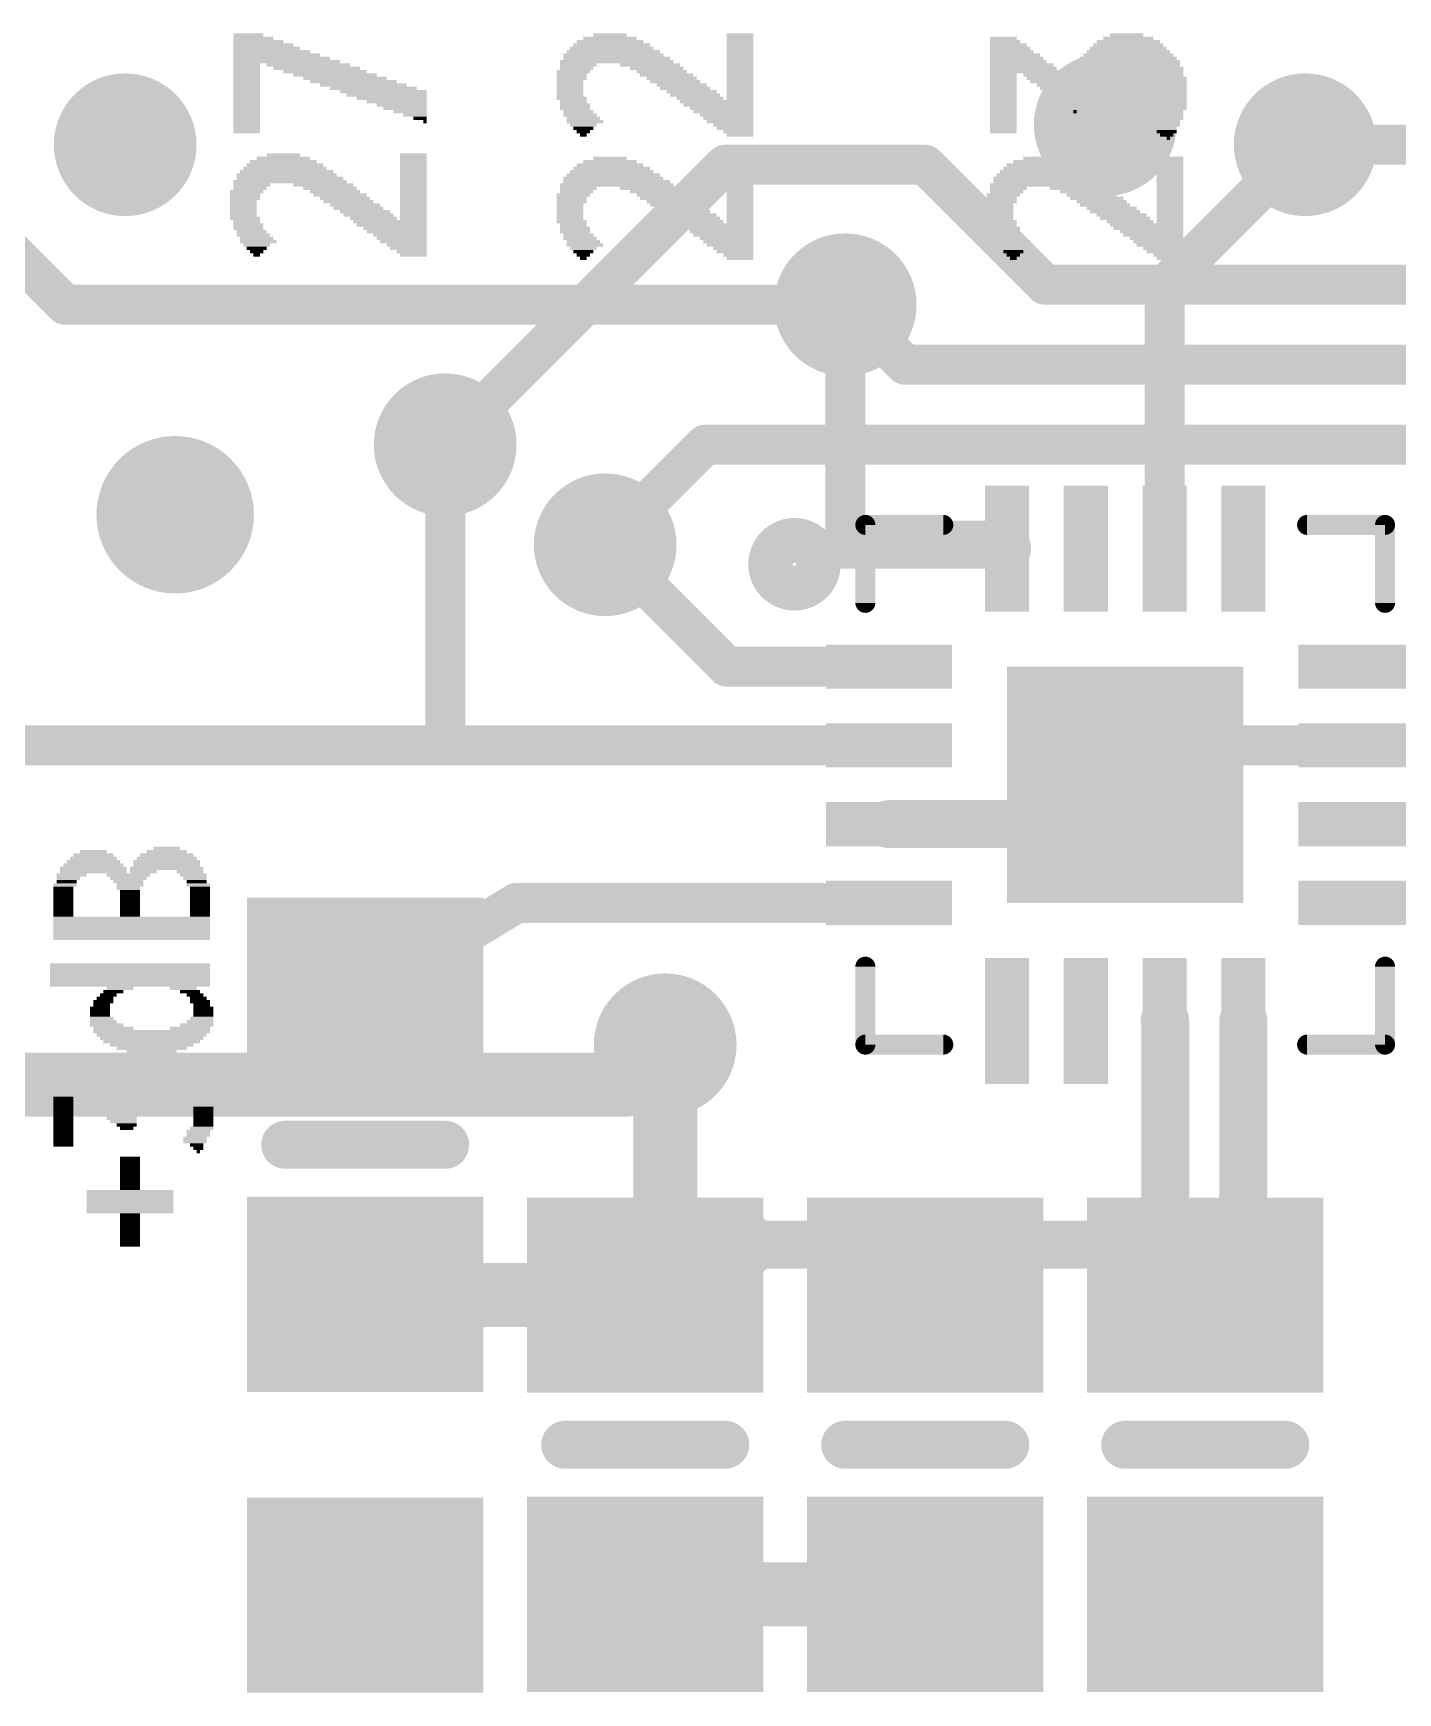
# Model space of a CAD drawing. Extents: x -11 to 71.5, y -12.5 to 39.9.
# Drawn here: x 18.47 to 27.13, y 9.47 to 20.01 of the extents above; entities that cross this region are included whole.
import ezdxf

# ---------------------------------------------------------------- set-up
doc = ezdxf.new("R2010")
doc.units = 0
for name, color, linetype in [('1', 12, 'CONTINUOUS'), ('16', 132, 'CONTINUOUS'), ('18', 110, 'CONTINUOUS'), ('21', 40, 'CONTINUOUS')]:
    doc.layers.add(name, color=color, linetype=linetype)

# ---------------------------------------------------------------- blocks, each defined once
blk = doc.blocks.new('RECT')
blk.add_solid([(-0.5, -0.5), (0.5, -0.5), (-0.5, 0.5), (0.5, 0.5)])
blk = doc.blocks.new('PIE')
at = {"const_width": 0.5}
blk.add_lwpolyline([(0, -0.25, 1), (0, 0.25, 1), (0, -0.25)], format="xyb", dxfattribs=at)
blk = doc.blocks.new('ROUNDV')
at = {"const_width": 0.5}
blk.add_lwpolyline([(0, -0.25, 1), (0, 0.25, 1), (0, -0.25)], format="xyb", dxfattribs=at)

msp = doc.modelspace()

# ---------------------------------------------------------------- linework, layer by layer
at = {"layer": '1'}
for points, const_width in [([(17.526, 19.431), (18.669, 18.288)], 0.254), ([(25.65, 18.411), (26.543, 19.304)], 0.254), ([(25.65, 16.74), (25.65, 18.411)], 0.254), ([(18.669, 18.288), (23.622, 18.288)], 0.254), ([(23.622, 18.288), (23.622, 16.764)], 0.254), ([(21.082, 17.399), (21.082, 15.49)], 0.254), ([(22.872, 15.99), (22.098, 16.764)], 0.254), ([(23.622, 16.764), (24.626, 16.764)], 0.3048), ([(24.626, 16.764), (24.65, 16.74)], 0.3048), ([(23.9, 15.99), (22.872, 15.99)], 0.254), ([(16.633, 15.49), (21.082, 15.49)], 0.254), ([(21.082, 15.49), (23.9, 15.49)], 0.254), ([(25.65, 15.49), (25.4, 15.24)], 0.254), ([(26.9, 15.49), (25.65, 15.49)], 0.254), ([(25.4, 14.99), (25.4, 15.24)], 0.3048), ([(23.9, 14.99), (25.4, 14.99)], 0.3048), ([(26.9, 14.99), (29.587, 14.99)], 0.254), ([(21.536, 14.49), (20.574, 13.904)], 0.254), ([(23.9, 14.49), (21.536, 14.49)], 0.254), ([(26.9, 14.49), (27.801, 14.49)], 0.254), ([(25.654, 13.74), (25.65, 13.74)], 0.3048), ([(25.654, 12.319), (25.654, 13.74)], 0.3048), ([(26.15, 13.74), (26.15, 12.319)], 0.3048), ([(22.479, 12.126), (22.479, 13.589)], 0.4064), ([(22.987, 12.319), (22.667, 11.999)], 0.4064), ([(24.384, 12.319), (22.987, 12.319)], 0.3048), ([(25.654, 12.319), (24.384, 12.319)], 0.3048), ([(24.384, 12.253), (24.384, 12.319)], 0.254), ([(25.908, 12.319), (25.654, 12.319)], 0.3048), ([(26.15, 12.319), (25.908, 12.319)], 0.3048), ([(25.908, 11.999), (25.908, 12.319)], 0.254), ([(24.13, 11.999), (24.384, 12.253)], 0.254), ([(22.352, 11.999), (22.479, 12.126)], 0.4064), ([(20.574, 12.004), (20.579, 11.999)], 0.4064), ([(20.579, 11.999), (22.352, 11.999)], 0.4064), ([(20.574, 12.004), (20.513, 12.065)], 0.254), ([(22.667, 11.999), (22.352, 11.999)], 0.4064), ([(22.601, 10.099), (24.13, 10.099)], 0.4064)]:
    msp.add_lwpolyline(points, dxfattribs=dict(at, const_width=const_width))
for points, const_width in [([(26.5879, 19.2591, 1), (26.4981, 19.3489)], 0.127), ([(25.7135, 18.411, 1), (25.5865, 18.411)], 0.127), ([(25.6051, 18.4559, 1), (25.6949, 18.3661)], 0.127), ([(18.669, 18.3515, 1), (18.669, 18.2245)], 0.127), ([(18.6241, 18.2431, 1), (18.7139, 18.3329)], 0.127), ([(23.6855, 18.288, 1), (23.5585, 18.288)], 0.127), ([(23.622, 18.2245, 1), (23.622, 18.3515)], 0.127), ([(21.1455, 17.399, 1), (21.0185, 17.399)], 0.127), ([(22.1429, 16.8089, 1), (22.0531, 16.7191)], 0.127), ([(23.622, 16.8402, 1), (23.622, 16.6878)], 0.1524), ([(24.6799, 16.8179, 1), (24.5721, 16.7101)], 0.1524), ([(24.5961, 16.6861, 1), (24.7039, 16.7939)], 0.1524), ([(24.626, 16.6878, 1), (24.626, 16.8402)], 0.1524), ([(23.5585, 16.764, 1), (23.6855, 16.764)], 0.127), ([(25.5865, 16.74, 1), (25.7135, 16.74)], 0.127), ([(22.872, 16.0535, 1), (22.872, 15.9265)], 0.127), ([(22.8271, 15.9451, 1), (22.9169, 16.0349)], 0.127), ([(23.9, 15.9265, 1), (23.9, 16.0535)], 0.127), ([(21.082, 15.5535, 1), (21.082, 15.4265)], 0.127), ([(21.082, 15.4265, 1), (21.082, 15.5535)], 0.127), ([(23.9, 15.4265, 1), (23.9, 15.5535)], 0.127), ([(25.65, 15.5535, 1), (25.65, 15.4265)], 0.127), ([(25.6949, 15.4451, 1), (25.6051, 15.5349)], 0.127), ([(26.9, 15.4265, 1), (26.9, 15.5535)], 0.127), ([(21.0185, 15.49, 1), (21.1455, 15.49)], 0.127), ([(25.4762, 15.24, 1), (25.3238, 15.24)], 0.1524), ([(25.3551, 15.2849, 1), (25.4449, 15.1951)], 0.127), ([(23.9, 15.0662, 1), (23.9, 14.9138)], 0.1524), ([(25.4, 14.9138, 1), (25.4, 15.0662)], 0.1524), ([(26.9, 15.0535, 1), (26.9, 14.9265)], 0.127), ([(25.3238, 14.99, 1), (25.4762, 14.99)], 0.1524), ([(21.536, 14.5535, 1), (21.536, 14.4265)], 0.127), ([(21.569, 14.4358, 1), (21.503, 14.5442)], 0.127), ([(23.9, 14.4265, 1), (23.9, 14.5535)], 0.127), ([(26.9, 14.5535, 1), (26.9, 14.4265)], 0.127), ([(20.541, 13.9582, 1), (20.607, 13.8498)], 0.127), ([(25.65, 13.8162, 1), (25.65, 13.6638)], 0.1524), ([(25.7302, 13.74, 1), (25.5778, 13.74)], 0.1524), ([(25.654, 13.6638, 1), (25.654, 13.8162)], 0.1524), ([(26.2262, 13.74, 1), (26.0738, 13.74)], 0.1524), ([(22.5806, 13.589, 1), (22.3774, 13.589)], 0.2032), ([(23.0588, 12.2472, 1), (22.9152, 12.3908)], 0.2032), ([(22.987, 12.3952, 1), (22.987, 12.2428)], 0.1524), ([(24.384, 12.3952, 1), (24.384, 12.2428)], 0.1524), ([(24.4475, 12.319, 1), (24.3205, 12.319)], 0.127), ([(24.384, 12.2428, 1), (24.384, 12.3952)], 0.1524), ([(25.654, 12.3952, 1), (25.654, 12.2428)], 0.1524), ([(25.654, 12.2428, 1), (25.654, 12.3952)], 0.1524), ([(25.908, 12.3952, 1), (25.908, 12.2428)], 0.1524), ([(25.9715, 12.319, 1), (25.8445, 12.319)], 0.127), ([(25.908, 12.2428, 1), (25.908, 12.3952)], 0.1524), ([(26.15, 12.2428, 1), (26.15, 12.3952)], 0.1524), ([(24.4289, 12.2081, 1), (24.3391, 12.2979)], 0.127), ([(25.5778, 12.319, 1), (25.7302, 12.319)], 0.1524), ([(26.0738, 12.319, 1), (26.2262, 12.319)], 0.1524), ([(22.3774, 12.126, 1), (22.5806, 12.126)], 0.2032), ([(22.5508, 12.0542, 1), (22.4072, 12.1978)], 0.2032), ([(24.3205, 12.253, 1), (24.4475, 12.253)], 0.127), ([(20.6458, 12.0758, 1), (20.5022, 11.9322)], 0.2032), ([(20.579, 12.1006, 1), (20.579, 11.8974)], 0.2032), ([(20.5579, 12.1099, 1), (20.4681, 12.0201)], 0.127), ([(20.5072, 11.9272, 1), (20.6508, 12.0708)], 0.2032), ([(22.352, 12.1006, 1), (22.352, 11.8974)], 0.2032), ([(22.2802, 12.0708, 1), (22.4238, 11.9272)], 0.2032), ([(22.352, 11.8974, 1), (22.352, 12.1006)], 0.2032), ([(22.5952, 12.0708, 1), (22.7388, 11.9272)], 0.2032), ([(22.667, 11.8974, 1), (22.667, 12.1006)], 0.2032), ([(20.5291, 11.9591, 1), (20.6189, 12.0489)], 0.127), ([(24.0851, 12.0439, 1), (24.1749, 11.9541)], 0.127), ([(25.8445, 11.999, 1), (25.9715, 11.999)], 0.127), ([(22.601, 10.2006, 1), (22.601, 9.9974)], 0.2032), ([(24.13, 9.9974, 1), (24.13, 10.2006)], 0.2032)]:
    msp.add_lwpolyline(points, format="xyb", dxfattribs=dict(at, const_width=const_width))
at = {"layer": '16'}
for points, const_width in [([(26.543, 19.304), (38.608, 19.304)], 0.254), ([(21.082, 17.399), (22.86, 19.177)], 0.254), ([(22.86, 19.177), (24.13, 19.177)], 0.254), ([(24.13, 19.177), (24.892, 18.415)], 0.254), ([(38.735, 18.415), (24.892, 18.415)], 0.254), ([(24.003, 17.907), (23.622, 18.288)], 0.254), ([(38.481, 17.907), (24.003, 17.907)], 0.254), ([(22.098, 16.764), (22.733, 17.399)], 0.254), ([(22.733, 17.399), (38.227, 17.399)], 0.254), ([(22.479, 13.589), (22.225, 13.335)], 0.4064), ([(22.225, 13.335), (10.922, 13.335)], 0.4064)]:
    msp.add_lwpolyline(points, dxfattribs=dict(at, const_width=const_width))
for points, const_width in [([(26.543, 19.3675, 1), (26.543, 19.2405)], 0.127), ([(22.86, 19.2405, 1), (22.86, 19.1135)], 0.127), ([(22.9049, 19.1321, 1), (22.8151, 19.2219)], 0.127), ([(24.1749, 19.2219, 1), (24.0851, 19.1321)], 0.127), ([(24.13, 19.1135, 1), (24.13, 19.2405)], 0.127), ([(24.892, 18.4785, 1), (24.892, 18.3515)], 0.127), ([(24.8471, 18.3701, 1), (24.9369, 18.4599)], 0.127), ([(23.6669, 18.3329, 1), (23.5771, 18.2431)], 0.127), ([(24.003, 17.9705, 1), (24.003, 17.8435)], 0.127), ([(23.9581, 17.8621, 1), (24.0479, 17.9519)], 0.127), ([(21.0371, 17.4439, 1), (21.1269, 17.3541)], 0.127), ([(22.733, 17.4625, 1), (22.733, 17.3355)], 0.127), ([(22.7779, 17.3541, 1), (22.6881, 17.4439)], 0.127), ([(22.0531, 16.8089, 1), (22.1429, 16.7191)], 0.127), ([(22.5508, 13.5172, 1), (22.4072, 13.6608)], 0.2032), ([(22.1532, 13.4068, 1), (22.2968, 13.2632)], 0.2032), ([(22.225, 13.2334, 1), (22.225, 13.4366)], 0.2032)]:
    msp.add_lwpolyline(points, format="xyb", dxfattribs=dict(at, const_width=const_width))
at = {"layer": '21'}
for points, const_width in [([(23.3, 16.4986, 1), (23.3, 16.7814, 1), (23.3, 16.4986)], 0.3048), ([(23.75, 16.9217, 1), (23.75, 16.8583)], 0.0635), ([(23.7817, 16.89, 1), (23.7183, 16.89)], 0.0635), ([(24.245, 16.8583, 1), (24.245, 16.9217)], 0.0635), ([(26.555, 16.9217, 1), (26.555, 16.8583)], 0.0635), ([(27.0817, 16.89, 1), (27.0183, 16.89)], 0.0635), ([(27.05, 16.8583, 1), (27.05, 16.9217)], 0.0635), ([(23.7183, 16.395, 1), (23.7817, 16.395)], 0.0635), ([(27.0183, 16.395, 1), (27.0817, 16.395)], 0.0635), ([(23.7817, 14.085, 1), (23.7183, 14.085)], 0.0635), ([(27.0817, 14.085, 1), (27.0183, 14.085)], 0.0635), ([(23.75, 13.6218, 1), (23.75, 13.5582)], 0.0635), ([(23.7183, 13.59, 1), (23.7817, 13.59)], 0.0635), ([(24.245, 13.5582, 1), (24.245, 13.6218)], 0.0635), ([(26.555, 13.6218, 1), (26.555, 13.5582)], 0.0635), ([(27.0183, 13.59, 1), (27.0817, 13.59)], 0.0635), ([(27.05, 13.5582, 1), (27.05, 13.6218)], 0.0635), ([(20.066, 13.0302, 1), (20.066, 12.8778)], 0.1524), ([(21.082, 12.8778, 1), (21.082, 13.0302)], 0.1524), ([(21.844, 11.1252, 1), (21.844, 10.9728)], 0.1524), ([(22.86, 10.9728, 1), (22.86, 11.1252)], 0.1524), ([(23.622, 11.1252, 1), (23.622, 10.9728)], 0.1524), ([(24.638, 10.9728, 1), (24.638, 11.1252)], 0.1524), ([(25.4, 11.1252, 1), (25.4, 10.9728)], 0.1524), ([(26.416, 10.9728, 1), (26.416, 11.1252)], 0.1524)]:
    msp.add_lwpolyline(points, format="xyb", dxfattribs=dict(at, const_width=const_width))
for points, const_width in [([(24.245, 16.89), (23.75, 16.89)], 0.127), ([(23.75, 16.89), (23.75, 16.395)], 0.127), ([(26.555, 16.89), (27.05, 16.89)], 0.127), ([(27.05, 16.89), (27.05, 16.395)], 0.127), ([(23.75, 14.085), (23.75, 13.59)], 0.127), ([(27.05, 14.085), (27.05, 13.59)], 0.127), ([(23.75, 13.59), (24.245, 13.59)], 0.127), ([(27.05, 13.59), (26.555, 13.59)], 0.127), ([(21.082, 12.954), (20.066, 12.954)], 0.3048), ([(22.86, 11.049), (21.844, 11.049)], 0.3048), ([(24.638, 11.049), (23.622, 11.049)], 0.3048), ([(26.416, 11.049), (25.4, 11.049)], 0.3048)]:
    msp.add_lwpolyline(points, dxfattribs=dict(at, const_width=const_width))

# ---------------------------------------------------------------- block references
at = {"layer": '1'}
msp.add_blockref('PIE', (19.3675, 16.9545), dxfattribs=at)
for p, xscale, yscale, rotation in [((24.65, 16.74), 0.8, 0.28, 270), ((25.15, 16.74), 0.8, 0.28, 270), ((25.65, 16.74), 0.8, 0.28, 270), ((26.15, 16.74), 0.8, 0.28, 270), ((26.9, 15.99), 0.8, 0.28, 180), ((26.9, 15.49), 0.8, 0.28, 180), ((26.9, 14.99), 0.8, 0.28, 180), ((26.9, 14.49), 0.8, 0.28, 180), ((20.574, 13.904), 1.24, 1.5, 270), ((24.65, 13.74), 0.8, 0.28, 90), ((25.15, 13.74), 0.8, 0.28, 90), ((25.65, 13.74), 0.8, 0.28, 90), ((26.15, 13.74), 0.8, 0.28, 90), ((20.574, 12.004), 1.24, 1.5, 270), ((22.352, 11.999), 1.24, 1.5, 270), ((24.13, 11.999), 1.24, 1.5, 270), ((25.908, 11.999), 1.24, 1.5, 270), ((20.574, 10.094), 1.24, 1.5, 90), ((22.352, 10.099), 1.24, 1.5, 270), ((24.13, 10.099), 1.24, 1.5, 270), ((25.908, 10.099), 1.24, 1.5, 270)]:
    msp.add_blockref('RECT', p, dxfattribs=dict(at, xscale=xscale, yscale=yscale, rotation=rotation))
for p, xscale, yscale in [((23.9, 15.99), 0.8, 0.28), ((25.4, 15.24), 1.5, 1.5), ((23.9, 15.49), 0.8, 0.28), ((23.9, 14.99), 0.8, 0.28), ((23.9, 14.49), 0.8, 0.28)]:
    msp.add_blockref('RECT', p, dxfattribs=dict(at, xscale=xscale, yscale=yscale))
at = {"layer": '18', "xscale": 0.9064, "yscale": 0.9064}
for p in [(25.273, 19.431), (25.273, 19.431), (19.05, 19.304), (19.05, 19.304), (26.543, 19.304), (26.543, 19.304), (23.622, 18.288), (23.622, 18.288), (21.082, 17.399), (21.082, 17.399), (22.098, 16.764), (22.098, 16.764), (25.4, 15.24), (25.4, 15.24), (22.479, 13.589), (22.479, 13.589)]:
    msp.add_blockref('ROUNDV', p, dxfattribs=at)
at = {"layer": '21', "yscale": 0.0212}
for p, xscale in [((19.8324, 20.0017), 0.1905), ((19.8641, 19.9805), 0.254), ((19.8959, 19.9594), 0.3175), ((19.9276, 19.9382), 0.381), ((19.9488, 19.917), 0.4233), ((22.1394, 19.917), 0.5291), ((22.1394, 19.9382), 0.4868), ((22.1289, 19.9594), 0.4233), ((22.1289, 19.9805), 0.3387), ((22.1289, 20.0017), 0.2117), ((22.9543, 20.0017), 0.1693), ((22.9543, 19.9805), 0.1693), ((22.9543, 19.9594), 0.1693), ((22.9543, 19.9382), 0.1693), ((22.9543, 19.917), 0.1693), ((24.6264, 19.9805), 0.1693), ((24.637, 19.9594), 0.1905), ((24.6582, 19.9382), 0.2328), ((24.6688, 19.917), 0.254), ((25.4201, 19.917), 0.4868), ((25.4201, 19.9382), 0.4445), ((25.4201, 19.9594), 0.4022), ((25.4201, 19.9805), 0.3175), ((25.4096, 20.0017), 0.2117), ((19.9805, 19.8959), 0.4868), ((20.0123, 19.8747), 0.5503), ((20.044, 19.8535), 0.6138), ((20.0758, 19.8324), 0.6773), ((19.8218, 19.8112), 0.1693), ((20.2134, 19.8112), 0.5291), ((22.1712, 19.8324), 0.7196), ((21.9278, 19.8112), 0.2328), ((22.15, 19.8747), 0.635), ((22.1712, 19.8535), 0.6773), ((22.15, 19.8959), 0.5926), ((22.3829, 19.8112), 0.381), ((22.9543, 19.8959), 0.1693), ((22.9543, 19.8747), 0.1693), ((22.9543, 19.8535), 0.1693), ((22.9543, 19.8324), 0.1693), ((22.9543, 19.8112), 0.1693), ((24.6793, 19.8959), 0.2752), ((24.7111, 19.8535), 0.3387), ((24.7428, 19.8112), 0.4022), ((24.7005, 19.8747), 0.3175), ((24.7217, 19.8324), 0.3598), ((25.2191, 19.8112), 0.254), ((25.4201, 19.8535), 0.6138), ((25.4307, 19.8324), 0.635), ((25.4201, 19.8747), 0.5715), ((25.4201, 19.8959), 0.5291), ((25.6212, 19.8112), 0.254), ((19.8218, 19.79), 0.1693), ((19.8218, 19.7689), 0.1693), ((19.8218, 19.7477), 0.1693), ((19.8218, 19.7265), 0.1693), ((19.8218, 19.7054), 0.1693), ((20.2663, 19.79), 0.5503), ((20.3192, 19.7689), 0.5291), ((20.3827, 19.7477), 0.5292), ((20.4462, 19.7265), 0.5291), ((20.4991, 19.7054), 0.5503), ((21.896, 19.7689), 0.2117), ((21.8855, 19.7477), 0.1905), ((21.8855, 19.7265), 0.1905), ((21.8749, 19.7054), 0.1693), ((21.9172, 19.79), 0.2117), ((22.4252, 19.79), 0.3387), ((22.4569, 19.7689), 0.3175), ((22.4887, 19.7477), 0.3387), ((22.5204, 19.7265), 0.3175), ((22.5416, 19.7054), 0.3175), ((22.9543, 19.79), 0.1693), ((22.9543, 19.7689), 0.1693), ((22.9543, 19.7477), 0.1693), ((22.9543, 19.7265), 0.1693), ((22.9543, 19.7054), 0.1693), ((24.7534, 19.79), 0.4233), ((24.764, 19.7689), 0.4445), ((24.6264, 19.7477), 0.1693), ((24.6264, 19.7265), 0.1693), ((24.6264, 19.7054), 0.1693), ((24.891, 19.7477), 0.2752), ((24.9122, 19.7265), 0.2752), ((25.0074, 19.7054), 0.4233), ((25.1662, 19.7689), 0.1905), ((25.1662, 19.7477), 0.1905), ((25.1556, 19.7265), 0.1693), ((25.1979, 19.79), 0.2117), ((25.653, 19.79), 0.2328), ((25.6636, 19.7689), 0.2117), ((25.6741, 19.7477), 0.1905), ((25.6953, 19.7265), 0.1905), ((25.6953, 19.7054), 0.1905), ((19.8218, 19.6842), 0.1693), ((19.8218, 19.663), 0.1693), ((19.8218, 19.6419), 0.1693), ((19.8218, 19.6207), 0.1693), ((19.8218, 19.5995), 0.1693), ((20.5626, 19.6842), 0.5503), ((20.6261, 19.663), 0.5503), ((20.6896, 19.6419), 0.5503), ((20.7108, 19.6207), 0.508), ((20.7425, 19.5995), 0.4445), ((21.8749, 19.6842), 0.1693), ((21.8749, 19.663), 0.1693), ((21.8749, 19.6419), 0.1693), ((21.8749, 19.6207), 0.1693), ((21.8855, 19.5995), 0.1905), ((22.5839, 19.6842), 0.3175), ((22.6051, 19.663), 0.3175), ((22.6474, 19.6419), 0.3175), ((22.6686, 19.6207), 0.3175), ((22.7003, 19.5995), 0.2963), ((22.9543, 19.6842), 0.1693), ((22.9543, 19.663), 0.1693), ((22.9543, 19.6419), 0.1693), ((22.9543, 19.6207), 0.1693), ((22.9543, 19.5995), 0.1693), ((24.6264, 19.6842), 0.1693), ((24.6264, 19.663), 0.1693), ((24.6264, 19.6419), 0.1693), ((24.6264, 19.6207), 0.1693), ((24.6264, 19.5995), 0.1693), ((25.0286, 19.6842), 0.381), ((25.0392, 19.663), 0.3598), ((25.0603, 19.6419), 0.3175), ((25.0603, 19.6207), 0.2752), ((25.0709, 19.5995), 0.254), ((25.7059, 19.6842), 0.1693), ((25.7059, 19.663), 0.1693), ((25.7059, 19.6419), 0.1693), ((25.7059, 19.6207), 0.1693), ((25.7059, 19.5995), 0.1693), ((19.8218, 19.5784), 0.1693), ((19.8218, 19.5572), 0.1693), ((19.8218, 19.536), 0.1693), ((19.8218, 19.5149), 0.1693), ((19.8218, 19.4937), 0.1693), ((20.7743, 19.5784), 0.381), ((20.806, 19.5572), 0.3175), ((20.8272, 19.536), 0.2752), ((20.8589, 19.5149), 0.2117), ((20.8907, 19.4937), 0.1482), ((21.896, 19.5784), 0.1693), ((21.9066, 19.5572), 0.1905), ((21.9066, 19.536), 0.1905), ((21.9278, 19.5149), 0.1905), ((21.9384, 19.4937), 0.2117), ((22.8062, 19.5784), 0.4657), ((22.8168, 19.5572), 0.4445), ((22.8379, 19.536), 0.4022), ((22.8485, 19.5149), 0.381), ((22.8697, 19.4937), 0.3387), ((24.6264, 19.5784), 0.1693), ((24.6264, 19.5572), 0.1693), ((24.6264, 19.536), 0.1693), ((24.6264, 19.5149), 0.1693), ((24.6264, 19.4937), 0.1693), ((25.0921, 19.5784), 0.2117), ((25.1027, 19.5572), 0.1905), ((25.1238, 19.536), 0.1482), ((25.0815, 19.5149), 0.0212), ((25.6741, 19.4937), 0.1905), ((25.6953, 19.536), 0.1905), ((25.6847, 19.5149), 0.1693), ((25.7059, 19.5784), 0.1693), ((25.7059, 19.5572), 0.1693), ((19.8218, 19.4726), 0.1693), ((19.8218, 19.4514), 0.1693), ((19.8218, 19.4302), 0.1693), ((19.8218, 19.4091), 0.1693), ((19.8218, 19.3879), 0.1693), ((20.9224, 19.4726), 0.0847), ((20.9542, 19.4514), 0.0212), ((21.9595, 19.4726), 0.2117), ((21.9701, 19.4514), 0.2328), ((21.9595, 19.4302), 0.1693), ((21.9595, 19.4091), 0.127), ((21.9595, 19.3879), 0.0847), ((22.8803, 19.4726), 0.3175), ((22.8908, 19.4514), 0.2963), ((22.912, 19.4302), 0.254), ((22.9226, 19.4091), 0.2328), ((22.9438, 19.3879), 0.1905), ((24.6264, 19.4726), 0.1693), ((24.6264, 19.4514), 0.1693), ((24.6264, 19.4302), 0.1693), ((24.6264, 19.4091), 0.1693), ((24.6264, 19.3879), 0.1693), ((25.6424, 19.4302), 0.2117), ((25.6636, 19.4726), 0.2117), ((25.653, 19.4514), 0.1905), ((25.6424, 19.4091), 0.1693), ((25.6636, 19.3879), 0.127), ((21.9595, 19.3667), 0.0423), ((22.9543, 19.3667), 0.1693), ((25.6636, 19.3667), 0.0847), ((25.6741, 19.3456), 0.0212), ((20.0652, 19.1762), 0.4868), ((20.0546, 19.1974), 0.4233), ((20.0546, 19.2186), 0.3387), ((20.0546, 19.2397), 0.2117), ((20.8801, 19.2397), 0.1693), ((20.8801, 19.2186), 0.1693), ((20.8801, 19.1974), 0.1693), ((20.8801, 19.1762), 0.1693), ((22.1289, 19.1762), 0.4233), ((22.1289, 19.1974), 0.3387), ((22.1289, 19.2186), 0.2117), ((22.9543, 19.2186), 0.1693), ((22.9543, 19.1974), 0.1693), ((22.9543, 19.1762), 0.1693), ((24.8593, 19.1762), 0.4233), ((24.8593, 19.1974), 0.3387), ((24.8593, 19.2186), 0.2117), ((25.6847, 19.2186), 0.1693), ((25.6847, 19.1974), 0.1693), ((25.6847, 19.1762), 0.1693), ((20.0969, 19.0704), 0.7196), ((20.0758, 19.1127), 0.635), ((20.0969, 19.0916), 0.6773), ((20.0758, 19.1339), 0.5926), ((20.0652, 19.1551), 0.5292), ((20.8801, 19.1551), 0.1693), ((20.8801, 19.1339), 0.1693), ((20.8801, 19.1127), 0.1693), ((20.8801, 19.0916), 0.1693), ((20.8801, 19.0704), 0.1693), ((22.15, 19.0916), 0.635), ((22.1712, 19.0704), 0.6773), ((22.15, 19.1127), 0.5926), ((22.1394, 19.1339), 0.5291), ((22.1394, 19.1551), 0.4868), ((22.9543, 19.1551), 0.1693), ((22.9543, 19.1339), 0.1693), ((22.9543, 19.1127), 0.1693), ((22.9543, 19.0916), 0.1693), ((22.9543, 19.0704), 0.1693), ((24.8804, 19.0916), 0.635), ((24.9016, 19.0704), 0.6773), ((24.8804, 19.1127), 0.5926), ((24.8698, 19.1339), 0.5291), ((24.8698, 19.1551), 0.4868), ((25.6847, 19.1551), 0.1693), ((25.6847, 19.1339), 0.1693), ((25.6847, 19.1127), 0.1693), ((25.6847, 19.0916), 0.1693), ((25.6847, 19.0704), 0.1693), ((19.8218, 19.0069), 0.2117), ((19.8112, 18.9857), 0.1905), ((19.8112, 18.9646), 0.1905), ((19.8535, 19.0492), 0.2328), ((19.843, 19.0281), 0.2117), ((20.3086, 19.0492), 0.381), ((20.3509, 19.0281), 0.3387), ((20.3827, 19.0069), 0.3175), ((20.4144, 18.9857), 0.3387), ((20.4462, 18.9646), 0.3175), ((20.8801, 19.0492), 0.1693), ((20.8801, 19.0281), 0.1693), ((20.8801, 19.0069), 0.1693), ((20.8801, 18.9857), 0.1693), ((20.8801, 18.9646), 0.1693), ((21.896, 18.9857), 0.2117), ((21.8855, 18.9646), 0.1905), ((22.1712, 19.0492), 0.7196), ((21.9278, 19.0281), 0.2328), ((21.9172, 19.0069), 0.2117), ((22.3829, 19.0281), 0.381), ((22.4252, 19.0069), 0.3387), ((22.4569, 18.9857), 0.3175), ((22.4887, 18.9646), 0.3387), ((22.9543, 19.0492), 0.1693), ((22.9543, 19.0281), 0.1693), ((22.9543, 19.0069), 0.1693), ((22.9543, 18.9857), 0.1693), ((22.9543, 18.9646), 0.1693), ((24.6264, 18.9857), 0.2117), ((24.6158, 18.9646), 0.1905), ((24.9016, 19.0492), 0.7196), ((24.6582, 19.0281), 0.2328), ((24.6476, 19.0069), 0.2117), ((25.1132, 19.0281), 0.381), ((25.1556, 19.0069), 0.3387), ((25.1873, 18.9857), 0.3175), ((25.2191, 18.9646), 0.3387), ((25.6847, 19.0492), 0.1693), ((25.6847, 19.0281), 0.1693), ((25.6847, 19.0069), 0.1693), ((25.6847, 18.9857), 0.1693), ((25.6847, 18.9646), 0.1693), ((19.8006, 18.9434), 0.1693), ((19.8006, 18.9222), 0.1693), ((19.8006, 18.9011), 0.1693), ((19.8006, 18.8799), 0.1693), ((19.8006, 18.8587), 0.1693), ((20.4673, 18.9434), 0.3175), ((20.5097, 18.9222), 0.3175), ((20.5308, 18.9011), 0.3175), ((20.5732, 18.8799), 0.3175), ((20.5943, 18.8587), 0.3175), ((20.8801, 18.9434), 0.1693), ((20.8801, 18.9222), 0.1693), ((20.8801, 18.9011), 0.1693), ((20.8801, 18.8799), 0.1693), ((20.8801, 18.8587), 0.1693), ((21.8855, 18.9434), 0.1905), ((21.8749, 18.9222), 0.1693), ((21.8749, 18.9011), 0.1693), ((21.8749, 18.8799), 0.1693), ((21.8749, 18.8587), 0.1693), ((22.5204, 18.9434), 0.3175), ((22.5416, 18.9222), 0.3175), ((22.5839, 18.9011), 0.3175), ((22.6051, 18.8799), 0.3175), ((22.6474, 18.8587), 0.3175), ((22.9543, 18.9434), 0.1693), ((22.9543, 18.9222), 0.1693), ((22.9543, 18.9011), 0.1693), ((22.9543, 18.8799), 0.1693), ((22.9543, 18.8587), 0.1693), ((24.6158, 18.9434), 0.1905), ((24.6053, 18.9222), 0.1693), ((24.6053, 18.9011), 0.1693), ((24.6053, 18.8799), 0.1693), ((24.6053, 18.8587), 0.1693), ((25.2508, 18.9434), 0.3175), ((25.272, 18.9222), 0.3175), ((25.3143, 18.9011), 0.3175), ((25.3355, 18.8799), 0.3175), ((25.3778, 18.8587), 0.3175), ((25.6847, 18.9434), 0.1693), ((25.6847, 18.9222), 0.1693), ((25.6847, 18.9011), 0.1693), ((25.6847, 18.8799), 0.1693), ((25.6847, 18.8587), 0.1693), ((19.8112, 18.8376), 0.1905), ((19.8218, 18.8164), 0.1693), ((19.8324, 18.7952), 0.1905), ((19.8324, 18.7741), 0.1905), ((19.8535, 18.7529), 0.1905), ((20.6261, 18.8376), 0.2963), ((20.7319, 18.8164), 0.4656), ((20.7425, 18.7952), 0.4445), ((20.7637, 18.7741), 0.4021), ((20.7743, 18.7529), 0.381), ((20.8801, 18.8376), 0.1693), ((21.8749, 18.8376), 0.1693), ((21.8855, 18.8164), 0.1905), ((21.896, 18.7952), 0.1693), ((21.9066, 18.7741), 0.1905), ((21.9066, 18.7529), 0.1905), ((22.6686, 18.8376), 0.3175), ((22.7003, 18.8164), 0.2963), ((22.8062, 18.7952), 0.4657), ((22.8168, 18.7741), 0.4445), ((22.8379, 18.7529), 0.4022), ((22.9543, 18.8376), 0.1693), ((22.9543, 18.8164), 0.1693), ((24.6053, 18.8376), 0.1693), ((24.6158, 18.8164), 0.1905), ((24.6264, 18.7952), 0.1693), ((24.637, 18.7741), 0.1905), ((24.637, 18.7529), 0.1905), ((25.399, 18.8376), 0.3175), ((25.4307, 18.8164), 0.2963), ((25.5366, 18.7952), 0.4657), ((25.5471, 18.7741), 0.4445), ((25.5683, 18.7529), 0.4022), ((25.6847, 18.8376), 0.1693), ((25.6847, 18.8164), 0.1693), ((19.8641, 18.7318), 0.2117), ((19.8853, 18.7106), 0.2117), ((19.8959, 18.6894), 0.2328), ((19.8853, 18.6683), 0.1693), ((19.8853, 18.6471), 0.127), ((20.7954, 18.7318), 0.3387), ((20.806, 18.7106), 0.3175), ((20.8166, 18.6894), 0.2963), ((20.8377, 18.6683), 0.254), ((20.8483, 18.6471), 0.2328), ((21.9278, 18.7318), 0.1905), ((21.9384, 18.7106), 0.2117), ((21.9595, 18.6894), 0.2117), ((21.9701, 18.6683), 0.2328), ((21.9595, 18.6471), 0.1693), ((22.8485, 18.7318), 0.381), ((22.8697, 18.7106), 0.3387), ((22.8803, 18.6894), 0.3175), ((22.8908, 18.6683), 0.2963), ((22.912, 18.6471), 0.254), ((24.6582, 18.7318), 0.1905), ((24.6688, 18.7106), 0.2117), ((24.6899, 18.6894), 0.2117), ((24.7005, 18.6683), 0.2328), ((24.6899, 18.6471), 0.1693), ((25.5789, 18.7318), 0.381), ((25.6001, 18.7106), 0.3387), ((25.6106, 18.6894), 0.3175), ((25.6212, 18.6683), 0.2963), ((25.6424, 18.6471), 0.254), ((19.8853, 18.6259), 0.0847), ((19.8853, 18.6048), 0.0423), ((20.8695, 18.6259), 0.1905), ((20.8801, 18.6048), 0.1693), ((21.9595, 18.6259), 0.127), ((21.9595, 18.6048), 0.0847), ((21.9595, 18.5836), 0.0423), ((22.9226, 18.6259), 0.2328), ((22.9438, 18.6048), 0.1905), ((22.9543, 18.5836), 0.1693), ((24.6899, 18.6259), 0.127), ((24.6899, 18.6048), 0.0847), ((24.6899, 18.5836), 0.0423), ((25.653, 18.6259), 0.2328), ((25.6741, 18.6048), 0.1905), ((25.6847, 18.5836), 0.1693), ((18.8482, 14.7526), 0.3387), ((18.8482, 14.7737), 0.2963), ((18.8482, 14.7949), 0.254), ((18.8482, 14.8161), 0.1693), ((19.3138, 14.7526), 0.4233), ((19.3138, 14.7737), 0.381), ((19.3138, 14.7949), 0.3387), ((19.3138, 14.8161), 0.254), ((19.3138, 14.8372), 0.1693), ((18.7106, 14.6679), 0.1905), ((18.6894, 14.6467), 0.1482), ((18.8482, 14.7102), 0.4233), ((18.8482, 14.6891), 0.4233), ((18.8482, 14.7314), 0.381), ((19.0704, 14.6679), 0.2752), ((19.0704, 14.6467), 0.2328), ((19.3138, 14.7102), 0.4656), ((19.1656, 14.6891), 0.1693), ((19.3138, 14.7314), 0.4233), ((19.462, 14.6891), 0.1693), ((19.4831, 14.6679), 0.1693), ((19.4937, 14.6467), 0.1482), ((18.6683, 14.6044), 0.1482), ((18.6577, 14.5833), 0.127), ((18.6577, 14.5621), 0.127), ((18.6577, 14.5409), 0.127), ((18.6788, 14.6256), 0.127), ((19.0704, 14.6256), 0.1905), ((19.081, 14.6044), 0.1693), ((19.0704, 14.5833), 0.1482), ((19.081, 14.5621), 0.127), ((19.081, 14.5409), 0.127), ((19.5043, 14.6256), 0.127), ((19.5149, 14.6044), 0.1482), ((19.5255, 14.5833), 0.127), ((19.5255, 14.5621), 0.127), ((19.5255, 14.5409), 0.127), ((18.6577, 14.5198), 0.127), ((18.6577, 14.4986), 0.127), ((18.6577, 14.4774), 0.127), ((18.6577, 14.4563), 0.127), ((18.6577, 14.4351), 0.127), ((19.081, 14.5198), 0.127), ((19.081, 14.4986), 0.127), ((19.081, 14.4774), 0.127), ((19.081, 14.4563), 0.127), ((19.081, 14.4351), 0.127), ((19.5255, 14.5198), 0.127), ((19.5255, 14.4986), 0.127), ((19.5255, 14.4774), 0.127), ((19.5255, 14.4563), 0.127), ((19.5255, 14.4351), 0.127), ((18.6577, 14.4139), 0.127), ((19.0916, 14.3928), 0.9948), ((19.0916, 14.3716), 0.9948), ((19.0916, 14.3504), 0.9948), ((19.0916, 14.3293), 0.9948), ((19.081, 14.4139), 0.127), ((19.5255, 14.4139), 0.127), ((19.0916, 14.3081), 0.9948), ((19.0916, 14.2869), 0.9948), ((19.0916, 14.2658), 0.9948), ((19.081, 14.0964), 1.016), ((19.081, 14.0753), 1.016), ((19.081, 14.0541), 1.016), ((19.081, 14.0329), 1.016), ((19.081, 14.0118), 1.016), ((19.081, 13.9906), 1.016), ((19.081, 13.9694), 1.016), ((18.9434, 13.9059), 0.1058), ((18.9752, 13.9271), 0.127), ((19.0175, 13.9483), 0.1693), ((19.4196, 13.9483), 0.1693), ((19.462, 13.9271), 0.127), ((19.4937, 13.9059), 0.1058), ((18.8905, 13.8213), 0.127), ((18.8905, 13.8001), 0.127), ((18.9117, 13.8636), 0.127), ((18.9011, 13.8424), 0.1058), ((18.9222, 13.8848), 0.1058), ((19.5149, 13.8848), 0.1058), ((19.5255, 13.8636), 0.127), ((19.5466, 13.8213), 0.127), ((19.5466, 13.8001), 0.127), ((19.5361, 13.8424), 0.1058), ((18.8905, 13.7789), 0.127), ((18.9011, 13.7578), 0.1482), ((18.9117, 13.7366), 0.1693), ((18.9328, 13.7155), 0.2117), ((18.9752, 13.6943), 0.254), ((19.462, 13.6943), 0.254), ((19.5043, 13.7155), 0.2117), ((19.5255, 13.7366), 0.1693), ((19.5361, 13.7578), 0.1482), ((19.5466, 13.7789), 0.127), ((19.2186, 13.6731), 0.7408), ((19.2186, 13.652), 0.6985), ((19.2186, 13.6308), 0.6561), ((19.2186, 13.6096), 0.6138), ((19.2186, 13.5885), 0.5291), ((19.2186, 13.5673), 0.4445), ((19.2186, 13.5461), 0.3175), ((18.6788, 13.4191), 0.1693), ((18.6894, 13.398), 0.1905), ((18.6683, 13.4403), 0.1482), ((18.7106, 13.3768), 0.2328), ((19.2926, 13.3768), 0.4233), ((19.2926, 13.398), 0.381), ((19.2926, 13.4191), 0.2963), ((19.2926, 13.4403), 0.2117), ((18.7529, 13.3133), 0.3175), ((18.7635, 13.2921), 0.3387), ((18.7212, 13.3556), 0.254), ((18.7318, 13.3345), 0.2752), ((18.7741, 13.271), 0.3598), ((19.3032, 13.3133), 0.5291), ((19.1339, 13.2921), 0.1905), ((19.1233, 13.271), 0.1693), ((19.3032, 13.3345), 0.4868), ((19.3138, 13.3556), 0.4656), ((19.4831, 13.2921), 0.2117), ((19.5043, 13.271), 0.1693), ((18.6577, 13.2498), 0.127), ((18.6577, 13.2286), 0.127), ((18.6577, 13.2075), 0.127), ((18.6577, 13.1863), 0.127), ((18.6577, 13.1651), 0.127), ((18.8693, 13.2498), 0.254), ((18.9646, 13.2286), 0.4022), ((18.9752, 13.2075), 0.3387), ((18.9857, 13.1863), 0.3175), ((19.0069, 13.1651), 0.2752), ((19.1022, 13.2498), 0.1693), ((19.5149, 13.2498), 0.1482), ((19.5361, 13.2286), 0.1482), ((19.5361, 13.2075), 0.1482), ((19.5466, 13.1863), 0.127), ((19.5466, 13.1651), 0.127), ((18.6577, 13.144), 0.127), ((18.6577, 13.1228), 0.127), ((18.6577, 13.1016), 0.127), ((18.6577, 13.0805), 0.127), ((18.6577, 13.0593), 0.127), ((19.0175, 13.144), 0.254), ((19.0281, 13.1228), 0.1905), ((19.0387, 13.1016), 0.1693), ((19.0598, 13.0805), 0.127), ((19.0598, 13.0593), 0.0847), ((19.5361, 13.0593), 0.1482), ((19.5466, 13.144), 0.127), ((19.5466, 13.1228), 0.127), ((19.5466, 13.1016), 0.127), ((19.5466, 13.0805), 0.127), ((18.6577, 13.0381), 0.127), ((18.6577, 13.017), 0.127), ((18.6577, 12.9958), 0.127), ((18.6577, 12.9746), 0.127), ((18.6577, 12.9535), 0.127), ((19.4937, 12.9958), 0.1482), ((19.4937, 12.9746), 0.1482), ((19.5149, 13.0381), 0.1482), ((19.5149, 13.017), 0.1482), ((19.5043, 12.9535), 0.0847), ((19.081, 12.8688), 0.127), ((19.081, 12.8476), 0.127), ((19.5149, 12.9323), 0.0635), ((19.5149, 12.9112), 0.0212), ((19.081, 12.8265), 0.127), ((19.081, 12.8053), 0.127), ((19.081, 12.7842), 0.127), ((19.081, 12.763), 0.127), ((19.081, 12.7418), 0.127), ((19.081, 12.6572), 0.5503), ((19.081, 12.636), 0.5503), ((19.081, 12.7207), 0.127), ((19.081, 12.6995), 0.127), ((19.081, 12.6783), 0.127), ((19.081, 12.6148), 0.5503), ((19.081, 12.5937), 0.5503), ((19.081, 12.5725), 0.5503), ((19.081, 12.5513), 0.5503), ((19.081, 12.5302), 0.5503), ((19.081, 12.509), 0.127), ((19.081, 12.4878), 0.127), ((19.081, 12.4667), 0.127), ((19.081, 12.4455), 0.127), ((19.081, 12.4243), 0.127), ((19.081, 12.4032), 0.127), ((19.081, 12.382), 0.127), ((19.081, 12.3608), 0.127), ((19.081, 12.3397), 0.127), ((19.081, 12.3185), 0.127)]:
    msp.add_blockref('RECT', p, dxfattribs=dict(at, xscale=xscale))

doc.saveas('drawing.dxf')
